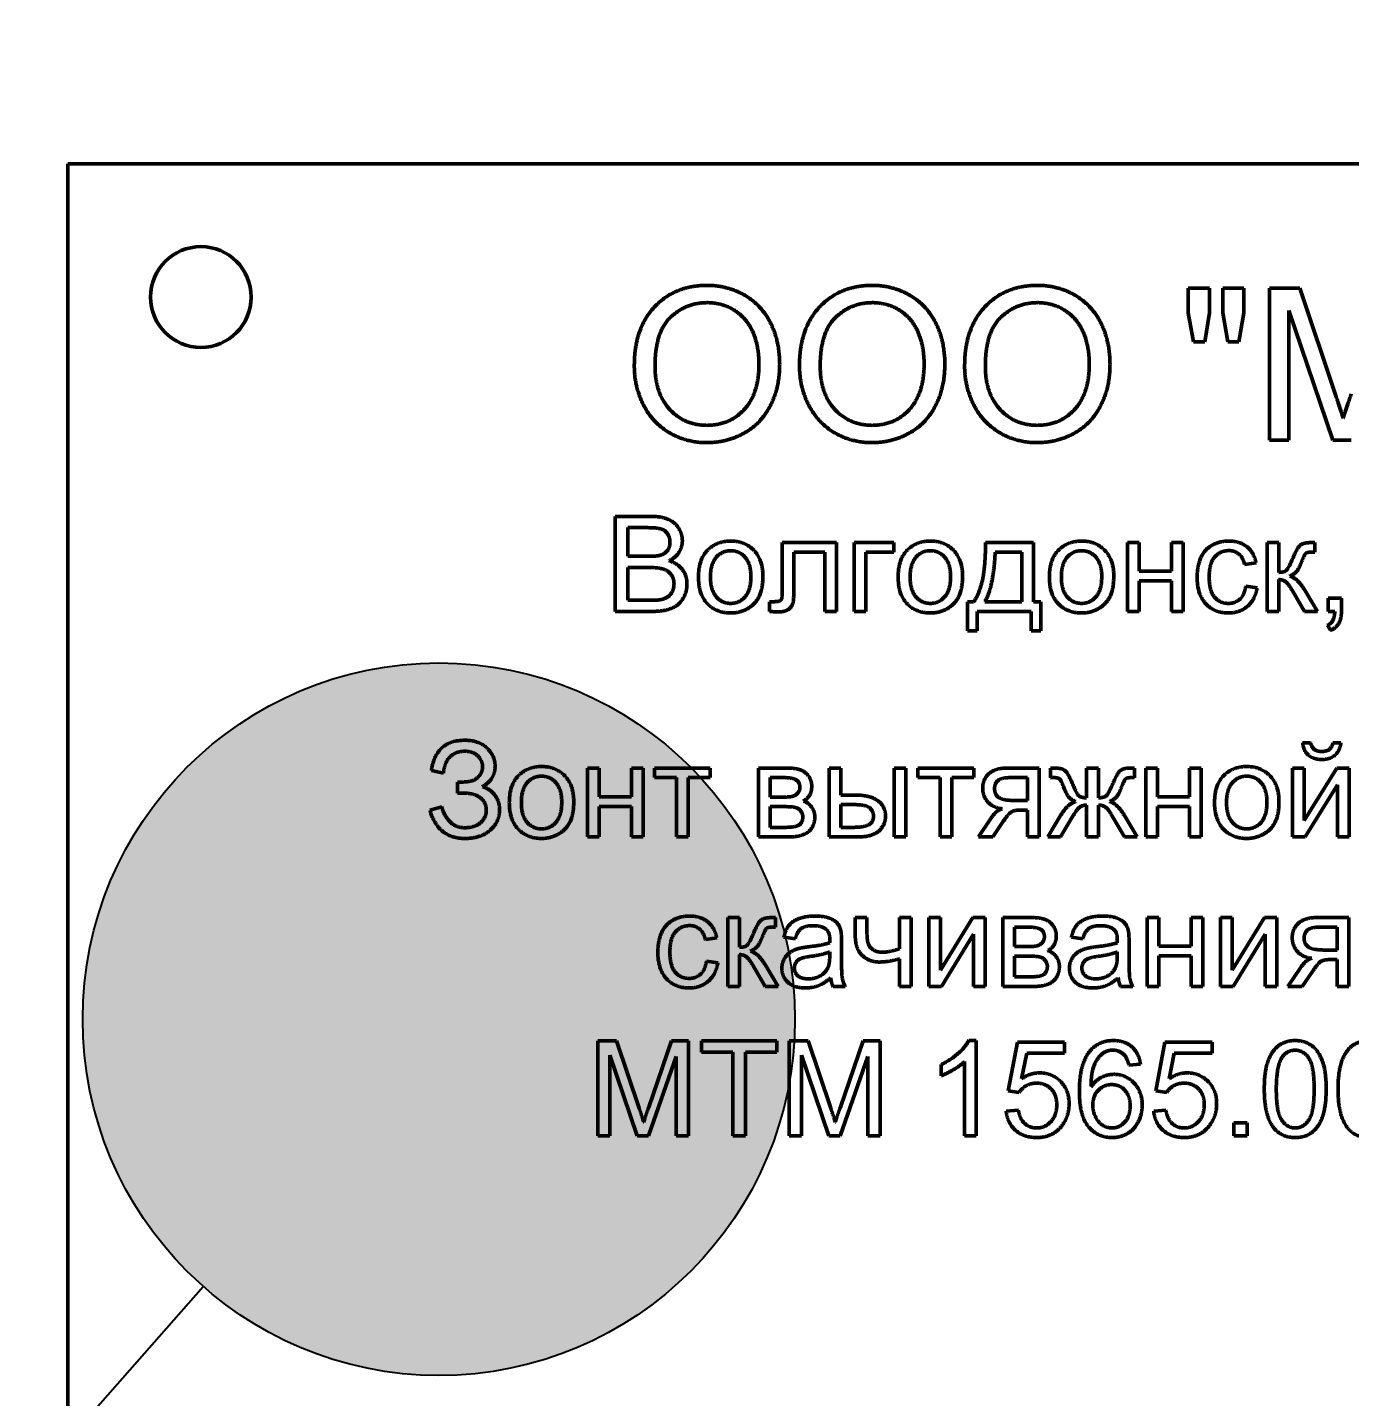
# Model space of a CAD drawing. Header units: millimetres. Extents: x 0 to 25230, y 0 to 17820.
# Drawn here: x 6641.9 to 6711.5, y 12887.6 to 12959.6 of the extents above; entities that cross this region are included whole.
import ezdxf

# ---------------------------------------------------------------- set-up
doc = ezdxf.new("R2010")
doc.units = ezdxf.units.MM
doc.header["$LTSCALE"] = 30
for name, color, linetype, lineweight in [('Видимый контур (ГОСТ)', 7, 'Continuous', 50), ('Граница выносного элемента (ГОСТ)', 7, 'Continuous', 25), ('Обозначение (ГОСТ)', 7, 'Continuous', 25), ('Размер (ГОСТ)', 7, 'Continuous', 25)]:
    doc.layers.add(name, color=color, linetype=linetype, lineweight=lineweight)
doc.styles.add('Обычный текст (ГОСТ)', font='GOST Common Italic.ttf')
doc.dimstyles.new('Обычный (ГОСТ)', dxfattribs={"dimscale": 30, "dimtxt": 3.5, "dimasz": 3.5, "dimexe": 1, "dimexo": 0, "dimgap": 0.5, "dimtad": 1, "dimrnd": 1e-08, "dimtxsty": 'Обычный текст (ГОСТ)', "dimblk": 'Filled-1', "dimcen": 0.09, "dimdle": 15, "dimclrd": 256, "dimclre": 256, "dimclrt": 256, "dimazin": 2, "dimtfac": 0.714286, "dimtdec": 3, "dimtmove": 0, "dimatfit": 3, "dimfxl": 1, "dimtolj": 1, "dimlwd": 25, "dimlwe": 25, "dimarcsym": 0})

# ---------------------------------------------------------------- blocks, each defined once
blk = doc.blocks.new('Номера позиций12')
at = {"layer": 'Обозначение (ГОСТ)'}
h = blk.add_hatch(color=256, dxfattribs=at)
edge = h.paths.add_edge_path(flags=0)
edge.add_arc((222.1182, 430.2476), 0.625, 0, 360)
blk.add_line((220.4644, 428.3728), (221.7047, 429.7789), dxfattribs=at)
blk.add_circle((222.1182, 430.2476), 0.625, dxfattribs=at)
blk = doc.blocks.new('2dDetail0')
at = {"layer": 'Граница выносного элемента (ГОСТ)'}
blk.add_circle((223.5624, 430.3054), 4.7651, dxfattribs=at)
blk = doc.blocks.new('Filled-1')
at = {"color": 0}
for p, q in [((0, 0), (-1, 0.14286)), ((-1, 0.14286), (-1, -0.14286)), ((-1, 0), (0, 0)), ((-1, -0.14286), (0, 0))]:
    blk.add_line(p, q, dxfattribs=at)
at = {"color": 0, "flags": 128}
blk.add_lwpolyline([(-1, -0.14286), (0, 0), (-1, 0.14286), (-1, -0.14286)], dxfattribs=at)
at = {"color": 0}
blk.add_solid([(-1, -0.14286), (0, 0), (-1, 0.14286), (-1, -0.14286)], dxfattribs=at)
blk = doc.blocks.new('*D166')
at = {"layer": 'Defpoints', "color": 0, "linetype": 'Continuous', "transparency": 16777216}
for p in [(1147.627, 15507.436), (1899.018, 15507.436), (12349.018, 11252.436)]:
    blk.add_point(p, dxfattribs=at)
at = {"layer": 'Размер (ГОСТ)', "linetype": 'Continuous', "lineweight": 25, "transparency": 16777216}
for p, q in [((1899.018, 15507.436), (1117.627, 15507.436)), ((1147.627, 11357.436), (1147.627, 15402.436)), ((12349.018, 11252.436), (1117.627, 11252.436))]:
    blk.add_line(p, q, dxfattribs=at)
at = {"layer": 'Размер (ГОСТ)', "linetype": 'Continuous', "lineweight": 25, "transparency": 16777216, "xscale": 105, "yscale": 105, "zscale": 105}
for p, rotation in [((1147.627, 15507.436), 90), ((1147.627, 11252.436), 270)]:
    blk.add_blockref('Filled-1', p, dxfattribs=dict(at, rotation=rotation))
at = {"layer": 'Размер (ГОСТ)', "linetype": 'Continuous', "lineweight": 25, "transparency": 16777216, "insert": (1027.627, 13149.771), "char_height": 105, "attachment_point": 1, "rotation": 90, "style": 'Обычный текст (ГОСТ)'}
blk.add_mtext('\\A1;\\fGOST Common|b0|i1;4255±2', dxfattribs=at)

msp = doc.modelspace()

# ---------------------------------------------------------------- linework, layer by layer
at = {"layer": 'Видимый контур (ГОСТ)'}
for p, q in [((6769.018, 12952.436), (6644.018, 12952.436)), ((6644.018, 12952.436), (6644.018, 12852.436)), ((6702.996, 12944.596), (6702.996, 12945.907)), ((6702.996, 12945.907), (6704.111, 12945.907)), ((6704.111, 12945.907), (6704.111, 12944.596)), ((6704.813, 12944.596), (6704.813, 12945.907)), ((6704.813, 12945.907), (6705.929, 12945.907)), ((6705.929, 12945.907), (6705.929, 12944.596)), ((6707.282, 12937.907), (6707.282, 12945.907)), ((6707.282, 12945.907), (6708.874, 12945.907)), ((6708.874, 12945.907), (6710.77, 12940.243)), ((6703.27, 12943.072), (6702.996, 12944.596)), ((6704.111, 12944.596), (6703.868, 12943.072)), ((6705.081, 12943.072), (6704.813, 12944.596)), ((6705.929, 12944.596), (6705.666, 12943.072)), ((6710.618, 12937.907), (6708.3, 12944.718)), ((6708.3, 12944.718), (6708.3, 12937.907)), ((6703.868, 12943.072), (6703.27, 12943.072)), ((6705.666, 12943.072), (6705.081, 12943.072)), ((6708.3, 12937.907), (6707.282, 12937.907)), ((6711.569, 12937.907), (6710.618, 12937.907)), ((6672.833, 12928.889), (6672.833, 12933.889)), ((6672.833, 12933.889), (6674.708, 12933.889)), ((6674.494, 12933.298), (6673.496, 12933.298)), ((6673.496, 12933.298), (6673.496, 12931.789)), ((6681.625, 12930.123), (6681.625, 12932.513)), ((6681.625, 12932.513), (6684.479, 12932.513)), ((6684.479, 12932.513), (6684.479, 12928.889)), ((6685.409, 12928.889), (6685.409, 12932.513)), ((6685.409, 12932.513), (6687.494, 12932.513)), ((6687.494, 12932.513), (6687.494, 12932.01)), ((6692.322, 12932.513), (6694.849, 12932.513)), ((6694.849, 12932.513), (6694.849, 12929.392)), ((6699.803, 12928.889), (6699.803, 12932.513)), ((6699.803, 12932.513), (6700.417, 12932.513)), ((6700.417, 12932.513), (6700.417, 12931)), ((6702.116, 12931), (6702.116, 12932.513)), ((6702.116, 12932.513), (6702.73, 12932.513)), ((6702.73, 12932.513), (6702.73, 12928.889)), ((6707.147, 12928.889), (6707.147, 12932.513)), ((6707.147, 12932.513), (6707.76, 12932.513)), ((6707.76, 12932.513), (6707.76, 12930.946)), ((6709.54, 12932.513), (6709.662, 12932.513)), ((6709.662, 12932.513), (6709.662, 12932.006)), ((6673.496, 12931.789), (6674.574, 12931.789)), ((6683.866, 12932.01), (6682.238, 12932.01)), ((6682.238, 12932.01), (6682.238, 12930.203)), ((6683.866, 12928.889), (6683.866, 12932.01)), ((6687.494, 12932.01), (6686.023, 12932.01)), ((6686.023, 12932.01), (6686.023, 12928.889)), ((6694.235, 12932.01), (6692.833, 12932.01)), ((6694.235, 12929.392), (6694.235, 12932.01)), ((6709.662, 12932.006), (6709.491, 12932.01)), ((6674.651, 12931.198), (6673.496, 12931.198)), ((6673.496, 12931.198), (6673.496, 12929.479)), ((6700.417, 12931), (6702.116, 12931)), ((6706.568, 12931.446), (6705.969, 12931.354)), ((6702.116, 12930.497), (6700.417, 12930.497)), ((6700.417, 12930.497), (6700.417, 12928.889)), ((6702.116, 12928.889), (6702.116, 12930.497)), ((6706.023, 12930.215), (6706.625, 12930.135)), ((6707.76, 12930.565), (6707.76, 12928.889)), ((6709.125, 12928.889), (6708.465, 12930.009)), ((6709.129, 12930.013), (6709.799, 12928.889)), ((6673.496, 12929.479), (6674.742, 12929.479)), ((6680.946, 12928.892), (6680.946, 12929.403)), ((6680.946, 12929.403), (6681.217, 12929.403)), ((6691.377, 12927.863), (6691.377, 12929.392)), ((6691.377, 12929.392), (6691.701, 12929.392)), ((6692.288, 12929.392), (6694.235, 12929.392)), ((6694.849, 12929.392), (6695.241, 12929.392)), ((6695.241, 12929.392), (6695.241, 12927.863)), ((6710.367, 12928.889), (6710.367, 12929.586)), ((6710.367, 12929.586), (6711.065, 12929.586)), ((6711.065, 12929.586), (6711.065, 12928.889)), ((6674.738, 12928.889), (6672.833, 12928.889)), ((6684.479, 12928.889), (6683.866, 12928.889)), ((6686.023, 12928.889), (6685.409, 12928.889)), ((6694.738, 12928.889), (6691.88, 12928.889)), ((6691.88, 12928.889), (6691.88, 12927.863)), ((6694.738, 12927.863), (6694.738, 12928.889)), ((6700.417, 12928.889), (6699.803, 12928.889)), ((6702.73, 12928.889), (6702.116, 12928.889)), ((6707.76, 12928.889), (6707.147, 12928.889)), ((6709.799, 12928.889), (6709.125, 12928.889)), ((6710.714, 12928.889), (6710.367, 12928.889)), ((6691.88, 12927.863), (6691.377, 12927.863)), ((6695.241, 12927.863), (6694.738, 12927.863)), ((6710.497, 12927.898), (6710.325, 12928.161)), ((6709.022, 12921.977), (6709.441, 12921.977)), ((6710.619, 12921.977), (6711.038, 12921.977)), ((6671.373, 12917.023), (6671.373, 12920.647)), ((6671.373, 12920.647), (6671.987, 12920.647)), ((6671.987, 12920.647), (6671.987, 12919.134)), ((6673.687, 12919.134), (6673.687, 12920.647)), ((6673.687, 12920.647), (6674.3, 12920.647)), ((6674.3, 12920.647), (6674.3, 12917.023)), ((6674.898, 12920.144), (6674.898, 12920.647)), ((6674.898, 12920.647), (6677.837, 12920.647)), ((6677.837, 12920.647), (6677.837, 12920.144)), ((6680.371, 12917.023), (6680.371, 12920.647)), ((6680.371, 12920.647), (6681.785, 12920.647)), ((6684.09, 12917.023), (6684.09, 12920.647)), ((6684.09, 12920.647), (6684.704, 12920.647)), ((6684.704, 12920.647), (6684.704, 12919.226)), ((6687.524, 12917.023), (6687.524, 12920.647)), ((6687.524, 12920.647), (6688.138, 12920.647)), ((6688.138, 12920.647), (6688.138, 12917.023)), ((6688.77, 12920.144), (6688.77, 12920.647)), ((6688.77, 12920.647), (6691.709, 12920.647)), ((6691.709, 12920.647), (6691.709, 12920.144)), ((6693.473, 12920.647), (6695.15, 12920.647)), ((6695.15, 12920.647), (6695.15, 12917.023)), ((6695.748, 12920.14), (6695.748, 12920.647)), ((6695.748, 12920.647), (6695.832, 12920.647)), ((6697.646, 12920.647), (6698.275, 12920.647)), ((6697.646, 12919.081), (6697.646, 12920.647)), ((6698.275, 12920.647), (6698.275, 12919.081)), ((6699.952, 12920.647), (6700.177, 12920.647)), ((6700.177, 12920.647), (6700.177, 12920.14)), ((6700.76, 12917.023), (6700.76, 12920.647)), ((6700.76, 12920.647), (6701.373, 12920.647)), ((6701.373, 12920.647), (6701.373, 12919.134)), ((6703.073, 12919.134), (6703.073, 12920.647)), ((6703.073, 12920.647), (6703.687, 12920.647)), ((6703.687, 12920.647), (6703.687, 12917.023)), ((6708.496, 12917.023), (6708.496, 12920.647)), ((6708.496, 12920.647), (6709.11, 12920.647)), ((6709.11, 12920.647), (6709.11, 12917.884)), ((6709.11, 12917.884), (6710.813, 12920.647)), ((6710.813, 12920.647), (6711.472, 12920.647)), ((6711.472, 12920.647), (6711.472, 12917.023)), ((6663.786, 12920.373), (6663.153, 12920.517)), ((6676.061, 12920.144), (6674.898, 12920.144)), ((6676.061, 12917.023), (6676.061, 12920.144)), ((6677.837, 12920.144), (6676.674, 12920.144)), ((6676.674, 12920.144), (6676.674, 12917.023)), ((6681.659, 12920.144), (6680.985, 12920.144)), ((6680.985, 12920.144), (6680.985, 12919.119)), ((6689.933, 12920.144), (6688.77, 12920.144)), ((6689.933, 12917.023), (6689.933, 12920.144)), ((6691.709, 12920.144), (6690.546, 12920.144)), ((6690.546, 12920.144), (6690.546, 12917.023)), ((6694.536, 12920.144), (6693.667, 12920.144)), ((6694.536, 12918.94), (6694.536, 12920.144)), ((6700.177, 12920.14), (6700.009, 12920.144)), ((6664.533, 12919.328), (6664.533, 12919.904)), ((6664.849, 12919.328), (6664.533, 12919.328)), ((6684.704, 12919.226), (6685.482, 12919.226)), ((6710.859, 12919.771), (6709.159, 12917.023)), ((6710.859, 12917.023), (6710.859, 12919.771)), ((6663.073, 12918.437), (6663.706, 12918.601)), ((6671.987, 12919.134), (6673.687, 12919.134)), ((6673.687, 12918.631), (6671.987, 12918.631)), ((6671.987, 12918.631), (6671.987, 12917.023)), ((6673.687, 12917.023), (6673.687, 12918.631)), ((6680.985, 12919.119), (6681.64, 12919.119)), ((6681.728, 12918.616), (6680.985, 12918.616)), ((6680.985, 12918.616), (6680.985, 12917.526)), ((6685.432, 12918.722), (6684.704, 12918.722)), ((6684.704, 12918.722), (6684.704, 12917.526)), ((6693.858, 12918.94), (6694.536, 12918.94)), ((6697.646, 12917.023), (6697.646, 12918.7)), ((6698.275, 12918.7), (6698.275, 12917.023)), ((6701.373, 12919.134), (6703.073, 12919.134)), ((6703.073, 12918.631), (6701.373, 12918.631)), ((6701.373, 12918.631), (6701.373, 12917.023)), ((6703.073, 12917.023), (6703.073, 12918.631)), ((6691.949, 12917.023), (6692.608, 12917.998)), ((6693.244, 12917.812), (6692.707, 12917.023)), ((6694.536, 12918.437), (6694.186, 12918.437)), ((6694.536, 12917.023), (6694.536, 12918.437)), ((6695.607, 12917.023), (6696.278, 12918.147)), ((6696.945, 12918.143), (6696.282, 12917.023)), ((6699.643, 12917.023), (6698.984, 12918.147)), ((6699.643, 12918.147), (6700.318, 12917.023)), ((6680.985, 12917.526), (6681.792, 12917.526)), ((6684.704, 12917.526), (6685.348, 12917.526)), ((6671.987, 12917.023), (6671.373, 12917.023)), ((6674.3, 12917.023), (6673.687, 12917.023)), ((6676.674, 12917.023), (6676.061, 12917.023)), ((6682.002, 12917.023), (6680.371, 12917.023)), ((6685.626, 12917.023), (6684.09, 12917.023)), ((6688.138, 12917.023), (6687.524, 12917.023)), ((6690.546, 12917.023), (6689.933, 12917.023)), ((6692.707, 12917.023), (6691.949, 12917.023)), ((6695.15, 12917.023), (6694.536, 12917.023)), ((6696.282, 12917.023), (6695.607, 12917.023)), ((6698.275, 12917.023), (6697.646, 12917.023)), ((6700.318, 12917.023), (6699.643, 12917.023)), ((6701.373, 12917.023), (6700.76, 12917.023)), ((6703.687, 12917.023), (6703.073, 12917.023)), ((6709.159, 12917.023), (6708.496, 12917.023)), ((6711.472, 12917.023), (6710.859, 12917.023)), ((6678.755, 12909.154), (6678.755, 12912.779)), ((6678.755, 12912.779), (6679.369, 12912.779)), ((6679.369, 12912.779), (6679.369, 12911.212)), ((6681.148, 12912.779), (6681.27, 12912.779)), ((6681.27, 12912.779), (6681.27, 12912.272)), ((6685.47, 12911.83), (6685.47, 12912.779)), ((6685.47, 12912.779), (6686.084, 12912.779)), ((6686.084, 12912.779), (6686.084, 12912.093)), ((6687.799, 12911.136), (6687.799, 12912.779)), ((6687.799, 12912.779), (6688.412, 12912.779)), ((6688.412, 12912.779), (6688.412, 12909.154)), ((6689.338, 12909.154), (6689.338, 12912.779)), ((6689.338, 12912.779), (6689.952, 12912.779)), ((6689.952, 12912.779), (6689.952, 12910.016)), ((6689.952, 12910.016), (6691.655, 12912.779)), ((6691.655, 12912.779), (6692.315, 12912.779)), ((6692.315, 12912.779), (6692.315, 12909.154)), ((6693.244, 12909.154), (6693.244, 12912.779)), ((6693.244, 12912.779), (6694.658, 12912.779)), ((6700.84, 12909.154), (6700.84, 12912.779)), ((6700.84, 12912.779), (6701.453, 12912.779)), ((6701.453, 12912.779), (6701.453, 12911.266)), ((6703.153, 12911.266), (6703.153, 12912.779)), ((6703.153, 12912.779), (6703.767, 12912.779)), ((6703.767, 12912.779), (6703.767, 12909.154)), ((6704.693, 12909.154), (6704.693, 12912.779)), ((6704.693, 12912.779), (6705.306, 12912.779)), ((6705.306, 12912.779), (6705.306, 12910.016)), ((6705.306, 12910.016), (6707.01, 12912.779)), ((6707.01, 12912.779), (6707.669, 12912.779)), ((6707.669, 12912.779), (6707.669, 12909.154)), ((6709.769, 12912.779), (6711.446, 12912.779)), ((6711.446, 12912.779), (6711.446, 12909.154)), ((6681.27, 12912.272), (6681.099, 12912.275)), ((6694.533, 12912.275), (6693.858, 12912.275)), ((6693.858, 12912.275), (6693.858, 12911.25)), ((6710.832, 12912.275), (6709.963, 12912.275)), ((6710.832, 12911.071), (6710.832, 12912.275)), ((6678.176, 12911.711), (6677.578, 12911.62)), ((6682.315, 12911.662), (6681.712, 12911.742)), ((6684.746, 12911.49), (6684.746, 12910.671)), ((6691.701, 12911.902), (6690.001, 12909.154)), ((6691.701, 12909.154), (6691.701, 12911.902)), ((6697.452, 12911.662), (6696.85, 12911.742)), ((6699.883, 12911.49), (6699.883, 12910.671)), ((6707.055, 12911.902), (6705.356, 12909.154)), ((6707.055, 12909.154), (6707.055, 12911.902)), ((6679.369, 12910.831), (6679.369, 12909.154)), ((6684.125, 12910.747), (6684.129, 12910.972)), ((6687.799, 12909.154), (6687.799, 12910.614)), ((6693.858, 12911.25), (6694.514, 12911.25)), ((6694.601, 12910.747), (6693.858, 12910.747)), ((6693.858, 12910.747), (6693.858, 12909.657)), ((6699.262, 12910.747), (6699.266, 12910.972)), ((6701.453, 12911.266), (6703.153, 12911.266)), ((6703.153, 12910.763), (6701.453, 12910.763)), ((6701.453, 12910.763), (6701.453, 12909.154)), ((6703.153, 12909.154), (6703.153, 12910.763)), ((6710.154, 12911.071), (6710.832, 12911.071)), ((6710.832, 12910.568), (6710.482, 12910.568)), ((6710.832, 12909.154), (6710.832, 12910.568)), ((6677.631, 12910.481), (6678.233, 12910.4)), ((6680.733, 12909.154), (6680.074, 12910.275)), ((6680.737, 12910.279), (6681.408, 12909.154)), ((6708.244, 12909.154), (6708.904, 12910.13)), ((6709.54, 12909.943), (6709.003, 12909.154)), ((6679.369, 12909.154), (6678.755, 12909.154)), ((6681.408, 12909.154), (6680.733, 12909.154)), ((6684.94, 12909.154), (6684.3, 12909.154)), ((6688.412, 12909.154), (6687.799, 12909.154)), ((6690.001, 12909.154), (6689.338, 12909.154)), ((6692.315, 12909.154), (6691.701, 12909.154)), ((6694.876, 12909.154), (6693.244, 12909.154)), ((6693.858, 12909.657), (6694.666, 12909.657)), ((6700.078, 12909.154), (6699.437, 12909.154)), ((6701.453, 12909.154), (6700.84, 12909.154)), ((6703.767, 12909.154), (6703.153, 12909.154)), ((6705.356, 12909.154), (6704.693, 12909.154)), ((6707.669, 12909.154), (6707.055, 12909.154)), ((6709.003, 12909.154), (6708.244, 12909.154)), ((6711.446, 12909.154), (6710.832, 12909.154)), ((6671.911, 12901.286), (6671.911, 12906.286)), ((6671.911, 12906.286), (6672.905, 12906.286)), ((6672.905, 12906.286), (6674.09, 12902.745)), ((6674.597, 12902.806), (6675.798, 12906.286)), ((6675.798, 12906.286), (6676.686, 12906.286)), ((6676.686, 12906.286), (6676.686, 12901.286)), ((6677.376, 12905.695), (6677.376, 12906.286)), ((6677.376, 12906.286), (6681.339, 12906.286)), ((6681.339, 12906.286), (6681.339, 12905.695)), ((6681.998, 12901.286), (6681.998, 12906.286)), ((6681.998, 12906.286), (6682.993, 12906.286)), ((6682.993, 12906.286), (6684.178, 12902.745)), ((6684.685, 12902.806), (6685.885, 12906.286)), ((6685.885, 12906.286), (6686.773, 12906.286)), ((6686.773, 12906.286), (6686.773, 12901.286)), ((6691.442, 12906.305), (6691.838, 12906.305)), ((6691.838, 12906.305), (6691.838, 12901.286)), ((6673.995, 12901.286), (6672.547, 12905.543)), ((6672.547, 12905.543), (6672.547, 12901.286)), ((6679.022, 12905.695), (6677.376, 12905.695)), ((6679.022, 12901.286), (6679.022, 12905.695)), ((6681.339, 12905.695), (6679.685, 12905.695)), ((6679.685, 12905.695), (6679.685, 12901.286)), ((6684.083, 12901.286), (6682.635, 12905.543)), ((6682.635, 12905.543), (6682.635, 12901.286)), ((6693.523, 12903.652), (6694.007, 12906.221)), ((6694.007, 12906.221), (6696.491, 12906.221)), ((6694.498, 12905.634), (6694.228, 12904.293)), ((6696.491, 12905.634), (6694.498, 12905.634)), ((6696.491, 12906.221), (6696.491, 12905.634)), ((6701.289, 12903.652), (6701.773, 12906.221)), ((6701.773, 12906.221), (6704.258, 12906.221)), ((6702.265, 12905.634), (6701.994, 12904.293)), ((6704.258, 12905.634), (6702.265, 12905.634)), ((6704.258, 12906.221), (6704.258, 12905.634)), ((6676.049, 12905.47), (6674.59, 12901.286)), ((6676.049, 12901.286), (6676.049, 12905.47)), ((6686.137, 12905.47), (6684.677, 12901.286)), ((6686.137, 12901.286), (6686.137, 12905.47)), ((6689.998, 12904.457), (6689.998, 12905.051)), ((6691.225, 12901.286), (6691.225, 12905.196)), ((6700.485, 12905.059), (6699.876, 12905.009)), ((6694.098, 12903.576), (6693.523, 12903.652)), ((6701.865, 12903.576), (6701.289, 12903.652)), ((6693.412, 12902.597), (6694.056, 12902.65)), ((6701.179, 12902.597), (6701.823, 12902.65)), ((6705.405, 12901.286), (6705.405, 12901.983)), ((6705.405, 12901.983), (6706.103, 12901.983)), ((6706.103, 12901.983), (6706.103, 12901.286)), ((6672.547, 12901.286), (6671.911, 12901.286)), ((6674.59, 12901.286), (6673.995, 12901.286)), ((6676.686, 12901.286), (6676.049, 12901.286)), ((6679.685, 12901.286), (6679.022, 12901.286)), ((6682.635, 12901.286), (6681.998, 12901.286)), ((6684.677, 12901.286), (6684.083, 12901.286)), ((6686.773, 12901.286), (6686.137, 12901.286)), ((6691.838, 12901.286), (6691.225, 12901.286)), ((6706.103, 12901.286), (6705.405, 12901.286))]:
    msp.add_line(p, q, dxfattribs=at)
msp.add_circle((6651.018, 12945.436), 2.65, dxfattribs=at)
for points in [[(6673.837, 12941.804), (6673.837, 12943.797), (6675.977, 12946.047), (6677.666, 12946.047)], [(6677.666, 12946.047), (6678.776, 12946.047), (6680.557, 12944.986), (6681.49, 12943.096), (6681.49, 12941.895)], [(6682.532, 12941.804), (6682.532, 12943.797), (6684.672, 12946.047), (6686.361, 12946.047)], [(6686.361, 12946.047), (6687.471, 12946.047), (6689.252, 12944.986), (6690.185, 12943.096), (6690.185, 12941.895)], [(6691.227, 12941.804), (6691.227, 12943.797), (6693.368, 12946.047), (6695.057, 12946.047)], [(6695.057, 12946.047), (6696.166, 12946.047), (6697.947, 12944.986), (6698.88, 12943.096), (6698.88, 12941.895)], [(6677.672, 12945.139), (6676.55, 12945.139), (6674.929, 12943.596), (6674.929, 12941.791)], [(6680.398, 12941.907), (6680.398, 12942.883), (6679.74, 12944.34), (6678.465, 12945.139), (6677.672, 12945.139)], [(6686.368, 12945.139), (6685.246, 12945.139), (6683.624, 12943.596), (6683.624, 12941.791)], [(6689.093, 12941.907), (6689.093, 12942.883), (6688.435, 12944.34), (6687.16, 12945.139), (6686.368, 12945.139)], [(6695.063, 12945.139), (6693.941, 12945.139), (6692.319, 12943.596), (6692.319, 12941.791)], [(6697.788, 12941.907), (6697.788, 12942.883), (6697.13, 12944.34), (6695.855, 12945.139), (6695.063, 12945.139)], [(6677.666, 12937.773), (6676.532, 12937.773), (6674.752, 12938.865), (6673.837, 12940.749), (6673.837, 12941.804)], [(6674.929, 12941.791), (6674.929, 12940.346), (6676.483, 12938.682), (6677.66, 12938.682)], [(6677.66, 12938.682), (6678.855, 12938.682), (6680.398, 12940.358), (6680.398, 12941.907)], [(6681.49, 12941.895), (6681.49, 12940.682), (6680.508, 12938.761), (6678.703, 12937.773), (6677.666, 12937.773)], [(6686.361, 12937.773), (6685.227, 12937.773), (6683.447, 12938.865), (6682.532, 12940.749), (6682.532, 12941.804)], [(6683.624, 12941.791), (6683.624, 12940.346), (6685.179, 12938.682), (6686.355, 12938.682)], [(6686.355, 12938.682), (6687.55, 12938.682), (6689.093, 12940.358), (6689.093, 12941.907)], [(6690.185, 12941.895), (6690.185, 12940.682), (6689.203, 12938.761), (6687.398, 12937.773), (6686.361, 12937.773)], [(6695.057, 12937.773), (6693.922, 12937.773), (6692.142, 12938.865), (6691.227, 12940.749), (6691.227, 12941.804)], [(6692.319, 12941.791), (6692.319, 12940.346), (6693.874, 12938.682), (6695.05, 12938.682)], [(6695.05, 12938.682), (6696.246, 12938.682), (6697.788, 12940.358), (6697.788, 12941.907)], [(6698.88, 12941.895), (6698.88, 12940.682), (6697.898, 12938.761), (6696.093, 12937.773), (6695.057, 12937.773)], [(6710.77, 12940.243), (6711.032, 12939.45), (6711.154, 12939.06)], [(6711.154, 12939.06), (6711.288, 12939.493), (6711.581, 12940.34)], [(6674.708, 12933.889), (6675.28, 12933.889), (6675.973, 12933.584), (6676.366, 12932.955), (6676.366, 12932.608)], [(6675.714, 12932.532), (6675.714, 12932.78), (6675.474, 12933.157), (6675.032, 12933.298), (6674.494, 12933.298)], [(6675.207, 12931.846), (6675.459, 12931.922), (6675.714, 12932.269), (6675.714, 12932.532)], [(6676.366, 12932.608), (6676.366, 12932.288), (6676.019, 12931.724), (6675.664, 12931.549)], [(6677.215, 12930.703), (6677.215, 12931.705), (6677.776, 12932.189)], [(6677.776, 12932.189), (6678.241, 12932.593), (6678.911, 12932.593)], [(6678.911, 12932.593), (6679.658, 12932.593), (6680.607, 12931.613), (6680.607, 12930.752)], [(6687.726, 12930.703), (6687.726, 12931.705), (6688.286, 12932.189)], [(6688.286, 12932.189), (6688.751, 12932.593), (6689.422, 12932.593)], [(6689.422, 12932.593), (6690.169, 12932.593), (6691.118, 12931.613), (6691.118, 12930.752)], [(6691.701, 12929.392), (6692.349, 12930.272), (6692.322, 12932.513)], [(6695.687, 12930.703), (6695.687, 12931.705), (6696.248, 12932.189)], [(6696.248, 12932.189), (6696.712, 12932.593), (6697.383, 12932.593)], [(6697.383, 12932.593), (6698.13, 12932.593), (6699.079, 12931.613), (6699.079, 12930.752)], [(6703.469, 12930.687), (6703.469, 12931.274), (6703.858, 12932.155), (6704.655, 12932.593), (6705.119, 12932.593)], [(6705.119, 12932.593), (6705.71, 12932.593), (6706.461, 12931.994), (6706.568, 12931.446)], [(6708.515, 12931.712), (6708.698, 12932.143), (6708.923, 12932.417), (6709.216, 12932.513), (6709.54, 12932.513)], [(6674.574, 12931.789), (6675.017, 12931.789), (6675.207, 12931.846)], [(6675.664, 12931.549), (6676.122, 12931.415), (6676.61, 12930.775), (6676.61, 12930.337)], [(6678.911, 12932.086), (6678.454, 12932.086), (6677.848, 12931.396), (6677.848, 12930.699)], [(6679.975, 12930.722), (6679.975, 12931.392), (6679.365, 12932.086), (6678.911, 12932.086)], [(6689.422, 12932.086), (6688.965, 12932.086), (6688.359, 12931.396), (6688.359, 12930.699)], [(6690.485, 12930.722), (6690.485, 12931.392), (6689.876, 12932.086), (6689.422, 12932.086)], [(6692.833, 12932.01), (6692.764, 12930.241), (6692.288, 12929.392)], [(6697.383, 12932.086), (6696.926, 12932.086), (6696.32, 12931.396), (6696.32, 12930.699)], [(6698.446, 12930.722), (6698.446, 12931.392), (6697.837, 12932.086), (6697.383, 12932.086)], [(6705.146, 12932.09), (6704.681, 12932.09), (6704.102, 12931.423), (6704.102, 12930.703)], [(6705.969, 12931.354), (6705.885, 12931.72), (6705.451, 12932.09), (6705.146, 12932.09)], [(6707.76, 12930.946), (6708.054, 12930.946), (6708.286, 12931.171), (6708.515, 12931.712)], [(6708.965, 12931.491), (6708.824, 12931.137), (6708.591, 12930.863), (6708.351, 12930.748)], [(6709.182, 12931.937), (6709.11, 12931.861), (6708.965, 12931.491)], [(6709.491, 12932.01), (6709.251, 12932.01), (6709.182, 12931.937)], [(6675.927, 12930.34), (6675.927, 12930.619), (6675.634, 12931.03), (6675.127, 12931.198), (6674.651, 12931.198)], [(6680.607, 12930.752), (6680.607, 12930.055), (6680.188, 12929.251), (6679.388, 12928.808), (6678.911, 12928.808)], [(6691.118, 12930.752), (6691.118, 12930.055), (6690.699, 12929.251), (6689.898, 12928.808), (6689.422, 12928.808)], [(6699.079, 12930.752), (6699.079, 12930.055), (6698.66, 12929.251), (6697.86, 12928.808), (6697.383, 12928.808)], [(6708.351, 12930.748), (6708.748, 12930.642), (6709.129, 12930.013)], [(6676.61, 12930.337), (6676.61, 12929.986), (6676.312, 12929.384), (6675.878, 12929.056), (6675.219, 12928.889), (6674.738, 12928.889)], [(6675.192, 12929.502), (6675.421, 12929.544), (6675.729, 12929.735), (6675.927, 12930.1), (6675.927, 12930.34)], [(6678.911, 12928.808), (6678.153, 12928.808), (6677.215, 12929.784), (6677.215, 12930.703)], [(6677.848, 12930.699), (6677.848, 12930.005), (6678.454, 12929.312), (6678.911, 12929.312)], [(6678.911, 12929.312), (6679.369, 12929.312), (6679.975, 12930.009), (6679.975, 12930.722)], [(6681.217, 12929.403), (6681.408, 12929.403), (6681.571, 12929.483), (6681.625, 12929.651), (6681.625, 12930.123)], [(6682.238, 12930.203), (6682.238, 12929.571), (6682.158, 12929.167), (6681.789, 12928.866), (6681.442, 12928.866)], [(6689.422, 12928.808), (6688.664, 12928.808), (6687.726, 12929.784), (6687.726, 12930.703)], [(6688.359, 12930.699), (6688.359, 12930.005), (6688.965, 12929.312), (6689.422, 12929.312)], [(6689.422, 12929.312), (6689.879, 12929.312), (6690.485, 12930.009), (6690.485, 12930.722)], [(6697.383, 12928.808), (6696.625, 12928.808), (6695.687, 12929.784), (6695.687, 12930.703)], [(6696.32, 12930.699), (6696.32, 12930.005), (6696.926, 12929.312), (6697.383, 12929.312)], [(6697.383, 12929.312), (6697.84, 12929.312), (6698.446, 12930.009), (6698.446, 12930.722)], [(6705.116, 12928.808), (6704.373, 12928.808), (6703.469, 12929.78), (6703.469, 12930.687)], [(6704.102, 12930.703), (6704.102, 12929.975), (6704.662, 12929.312), (6705.112, 12929.312)], [(6705.112, 12929.312), (6705.474, 12929.312), (6705.958, 12929.754), (6706.023, 12930.215)], [(6706.625, 12930.135), (6706.526, 12929.514), (6705.71, 12928.808), (6705.116, 12928.808)], [(6708.465, 12930.009), (6708.267, 12930.348), (6707.966, 12930.565), (6707.76, 12930.565)], [(6674.742, 12929.479), (6675.062, 12929.479), (6675.192, 12929.502)], [(6681.442, 12928.866), (6681.225, 12928.866), (6680.946, 12928.892)], [(6710.325, 12928.161), (6710.52, 12928.244), (6710.703, 12928.576), (6710.714, 12928.889)], [(6711.065, 12928.889), (6711.065, 12928.504), (6710.794, 12928.027), (6710.497, 12927.898)], [(6663.153, 12920.517), (6663.389, 12922.11), (6664.914, 12922.11)], [(6664.914, 12922.11), (6665.645, 12922.11), (6666.507, 12921.295), (6666.507, 12920.75)], [(6664.906, 12921.531), (6664.525, 12921.531), (6663.991, 12921.15), (6663.786, 12920.525), (6663.786, 12920.373)], [(6665.847, 12920.719), (6665.847, 12921.047), (6665.34, 12921.531), (6664.906, 12921.531)], [(6710.032, 12921.097), (6709.594, 12921.097), (6709.071, 12921.55), (6709.022, 12921.977)], [(6709.441, 12921.977), (6709.491, 12921.748), (6709.773, 12921.52), (6710.013, 12921.52)], [(6710.013, 12921.52), (6710.287, 12921.52), (6710.569, 12921.741), (6710.619, 12921.977)], [(6711.038, 12921.977), (6710.988, 12921.554), (6710.462, 12921.097), (6710.032, 12921.097)], [(6664.533, 12919.904), (6664.99, 12919.904), (6665.474, 12920.011), (6665.847, 12920.441), (6665.847, 12920.719)], [(6666.507, 12920.75), (6666.507, 12920.049), (6665.844, 12919.664)], [(6667.818, 12920.323), (6668.283, 12920.727), (6668.953, 12920.727)], [(6668.953, 12920.727), (6669.7, 12920.727), (6670.649, 12919.748), (6670.649, 12918.886)], [(6681.785, 12920.647), (6682.307, 12920.647), (6682.814, 12920.472), (6683.18, 12920.007), (6683.18, 12919.683)], [(6692.177, 12919.588), (6692.177, 12920.06), (6692.84, 12920.647), (6693.473, 12920.647)], [(6695.832, 12920.647), (6696.187, 12920.647), (6696.48, 12920.563), (6696.705, 12920.285), (6696.892, 12919.851)], [(6699.418, 12920.506), (6699.586, 12920.647), (6699.952, 12920.647)], [(6704.944, 12920.323), (6705.409, 12920.727), (6706.08, 12920.727)], [(6706.08, 12920.727), (6706.827, 12920.727), (6707.776, 12919.748), (6707.776, 12918.886)], [(6667.257, 12918.837), (6667.257, 12919.839), (6667.818, 12920.323)], [(6668.953, 12920.22), (6668.496, 12920.22), (6667.89, 12919.53), (6667.89, 12918.833)], [(6670.017, 12918.856), (6670.017, 12919.527), (6669.407, 12920.22), (6668.953, 12920.22)], [(6682.555, 12919.63), (6682.555, 12919.915), (6682.151, 12920.144), (6681.659, 12920.144)], [(6693.667, 12920.144), (6693.119, 12920.144), (6692.802, 12919.801), (6692.802, 12919.572)], [(6695.927, 12920.144), (6695.885, 12920.144), (6695.748, 12920.14)], [(6696.19, 12920.098), (6696.103, 12920.144), (6695.927, 12920.144)], [(6696.35, 12919.866), (6696.278, 12920.056), (6696.19, 12920.098)], [(6699.037, 12919.847), (6699.247, 12920.365), (6699.418, 12920.506)], [(6699.696, 12920.072), (6699.624, 12919.995), (6699.479, 12919.626)], [(6700.009, 12920.144), (6699.765, 12920.144), (6699.696, 12920.072)], [(6704.384, 12918.837), (6704.384, 12919.839), (6704.944, 12920.323)], [(6706.08, 12920.22), (6705.623, 12920.22), (6705.017, 12919.53), (6705.017, 12918.833)], [(6707.143, 12918.856), (6707.143, 12919.527), (6706.533, 12920.22), (6706.08, 12920.22)], [(6666.046, 12918.429), (6666.046, 12918.841), (6665.405, 12919.328), (6664.849, 12919.328)], [(6665.844, 12919.664), (6666.228, 12919.557), (6666.743, 12918.905), (6666.743, 12918.452)], [(6681.64, 12919.119), (6682.029, 12919.119), (6682.322, 12919.203), (6682.555, 12919.454), (6682.555, 12919.63)], [(6683.18, 12919.683), (6683.18, 12919.424), (6682.962, 12919.039), (6682.749, 12918.909)], [(6685.482, 12919.226), (6686.24, 12919.226), (6687.063, 12918.635), (6687.063, 12918.12)], [(6693.21, 12918.505), (6692.684, 12918.574), (6692.177, 12919.191), (6692.177, 12919.588)], [(6692.802, 12919.572), (6692.802, 12919.245), (6693.267, 12918.94), (6693.858, 12918.94)], [(6697.059, 12918.883), (6696.789, 12919.008), (6696.568, 12919.306), (6696.35, 12919.866)], [(6696.892, 12919.851), (6697.116, 12919.313), (6697.349, 12919.081), (6697.646, 12919.081)], [(6698.275, 12919.081), (6698.568, 12919.081), (6698.808, 12919.306), (6699.037, 12919.847)], [(6699.479, 12919.626), (6699.342, 12919.271), (6699.11, 12918.997), (6698.866, 12918.883)], [(6663.706, 12918.601), (6663.778, 12918.235), (6664.399, 12917.507), (6664.914, 12917.507)], [(6668.953, 12916.943), (6668.195, 12916.943), (6667.257, 12917.918), (6667.257, 12918.837)], [(6667.89, 12918.833), (6667.89, 12918.139), (6668.496, 12917.446), (6668.953, 12917.446)], [(6670.649, 12918.886), (6670.649, 12918.189), (6670.23, 12917.385), (6669.43, 12916.943), (6668.953, 12916.943)], [(6668.953, 12917.446), (6669.411, 12917.446), (6670.017, 12918.143), (6670.017, 12918.856)], [(6682.711, 12918.067), (6682.711, 12918.238), (6682.486, 12918.536), (6682.124, 12918.616), (6681.728, 12918.616)], [(6682.749, 12918.909), (6683.004, 12918.822), (6683.344, 12918.357), (6683.344, 12918.037)], [(6686.43, 12918.117), (6686.43, 12918.353), (6686.061, 12918.722), (6685.432, 12918.722)], [(6692.608, 12917.998), (6692.909, 12918.444), (6693.21, 12918.505)], [(6696.278, 12918.147), (6696.663, 12918.776), (6697.059, 12918.883)], [(6697.646, 12918.7), (6697.444, 12918.7), (6697.143, 12918.49), (6696.945, 12918.143)], [(6698.984, 12918.147), (6698.782, 12918.486), (6698.485, 12918.7), (6698.275, 12918.7)], [(6698.866, 12918.883), (6699.262, 12918.776), (6699.643, 12918.147)], [(6706.08, 12916.943), (6705.321, 12916.943), (6704.384, 12917.918), (6704.384, 12918.837)], [(6705.017, 12918.833), (6705.017, 12918.139), (6705.623, 12917.446), (6706.08, 12917.446)], [(6707.776, 12918.886), (6707.776, 12918.189), (6707.357, 12917.385), (6706.556, 12916.943), (6706.08, 12916.943)], [(6706.08, 12917.446), (6706.537, 12917.446), (6707.143, 12918.143), (6707.143, 12918.856)], [(6664.917, 12916.939), (6663.5, 12916.939), (6663.073, 12918.437)], [(6664.914, 12917.507), (6665.44, 12917.507), (6666.046, 12918.044), (6666.046, 12918.429)], [(6666.743, 12918.452), (6666.743, 12917.808), (6665.744, 12916.939), (6664.917, 12916.939)], [(6681.792, 12917.526), (6682.311, 12917.526), (6682.699, 12917.77), (6682.711, 12918.067)], [(6683.344, 12918.037), (6683.309, 12917.522), (6682.642, 12917.023), (6682.002, 12917.023)], [(6685.348, 12917.526), (6685.931, 12917.526), (6686.43, 12917.812), (6686.43, 12918.117)], [(6687.063, 12918.12), (6687.063, 12917.667), (6686.377, 12917.023), (6685.626, 12917.023)], [(6694.186, 12918.437), (6693.862, 12918.437), (6693.549, 12918.265), (6693.244, 12917.812)], [(6675.078, 12910.953), (6675.078, 12911.54), (6675.466, 12912.42), (6676.263, 12912.859), (6676.728, 12912.859)], [(6676.728, 12912.859), (6677.318, 12912.859), (6678.069, 12912.26), (6678.176, 12911.711)], [(6680.123, 12911.978), (6680.306, 12912.409), (6680.531, 12912.683), (6680.824, 12912.779), (6681.148, 12912.779)], [(6681.712, 12911.742), (6681.792, 12912.127), (6682.17, 12912.603), (6682.879, 12912.859), (6683.344, 12912.859)], [(6683.344, 12912.859), (6683.808, 12912.859), (6684.388, 12912.641), (6684.662, 12912.31), (6684.715, 12912.058)], [(6694.658, 12912.779), (6695.18, 12912.779), (6695.687, 12912.603), (6696.053, 12912.138), (6696.053, 12911.814)], [(6696.85, 12911.742), (6696.93, 12912.127), (6697.307, 12912.603), (6698.016, 12912.859), (6698.481, 12912.859)], [(6698.481, 12912.859), (6698.946, 12912.859), (6699.525, 12912.641), (6699.799, 12912.31), (6699.853, 12912.058)], [(6708.473, 12911.719), (6708.473, 12912.192), (6709.136, 12912.779), (6709.769, 12912.779)], [(6676.754, 12912.356), (6676.289, 12912.356), (6675.71, 12911.689), (6675.71, 12910.968)], [(6677.578, 12911.62), (6677.494, 12911.986), (6677.059, 12912.356), (6676.754, 12912.356)], [(6680.79, 12912.203), (6680.718, 12912.127), (6680.573, 12911.757)], [(6681.099, 12912.275), (6680.859, 12912.275), (6680.79, 12912.203)], [(6683.256, 12912.352), (6682.825, 12912.352), (6682.414, 12912.047), (6682.315, 12911.662)], [(6683.953, 12912.142), (6683.721, 12912.352), (6683.256, 12912.352)], [(6684.129, 12911.612), (6684.129, 12911.99), (6683.953, 12912.142)], [(6684.715, 12912.058), (6684.746, 12911.898), (6684.746, 12911.49)], [(6686.084, 12912.093), (6686.084, 12911.65), (6686.19, 12911.25), (6686.594, 12910.953), (6686.895, 12910.953)], [(6695.428, 12911.761), (6695.428, 12912.047), (6695.024, 12912.275), (6694.533, 12912.275)], [(6698.393, 12912.352), (6697.962, 12912.352), (6697.551, 12912.047), (6697.452, 12911.662)], [(6699.09, 12912.142), (6698.858, 12912.352), (6698.393, 12912.352)], [(6699.266, 12911.612), (6699.266, 12911.99), (6699.09, 12912.142)], [(6699.853, 12912.058), (6699.883, 12911.898), (6699.883, 12911.49)], [(6709.963, 12912.275), (6709.414, 12912.275), (6709.098, 12911.932), (6709.098, 12911.704)], [(6679.369, 12911.212), (6679.662, 12911.212), (6679.895, 12911.437), (6680.123, 12911.978)], [(6680.573, 12911.757), (6680.432, 12911.403), (6680.199, 12911.128), (6679.959, 12911.014)], [(6683.031, 12911.243), (6683.774, 12911.33), (6684.125, 12911.452)], [(6684.125, 12911.452), (6684.129, 12911.578), (6684.129, 12911.612)], [(6686.739, 12910.439), (6686.328, 12910.439), (6685.695, 12910.858), (6685.47, 12911.464), (6685.47, 12911.83)], [(6694.514, 12911.25), (6694.902, 12911.25), (6695.196, 12911.334), (6695.428, 12911.586), (6695.428, 12911.761)], [(6696.053, 12911.814), (6696.053, 12911.555), (6695.836, 12911.17), (6695.623, 12911.041)], [(6698.168, 12911.243), (6698.911, 12911.33), (6699.262, 12911.452)], [(6699.262, 12911.452), (6699.266, 12911.578), (6699.266, 12911.612)], [(6709.506, 12910.637), (6708.98, 12910.705), (6708.473, 12911.323), (6708.473, 12911.719)], [(6709.098, 12911.704), (6709.098, 12911.376), (6709.563, 12911.071), (6710.154, 12911.071)], [(6676.724, 12909.074), (6675.981, 12909.074), (6675.078, 12910.046), (6675.078, 12910.953)], [(6675.71, 12910.968), (6675.71, 12910.24), (6676.27, 12909.577), (6676.72, 12909.577)], [(6680.074, 12910.275), (6679.876, 12910.614), (6679.574, 12910.831), (6679.369, 12910.831)], [(6679.959, 12911.014), (6680.356, 12910.907), (6680.737, 12910.279)], [(6681.606, 12910.111), (6681.606, 12910.378), (6681.85, 12910.816), (6682.238, 12911.083), (6682.486, 12911.147)], [(6683.126, 12910.74), (6682.745, 12910.686), (6682.433, 12910.549), (6682.261, 12910.286), (6682.261, 12910.126)], [(6682.486, 12911.147), (6682.665, 12911.197), (6683.031, 12911.243)], [(6684.129, 12910.972), (6683.793, 12910.835), (6683.126, 12910.74)], [(6684.026, 12910.134), (6684.125, 12910.343), (6684.125, 12910.747)], [(6684.746, 12910.671), (6684.746, 12909.817), (6684.826, 12909.364), (6684.94, 12909.154)], [(6687.799, 12910.614), (6687.231, 12910.439), (6686.739, 12910.439)], [(6686.895, 12910.953), (6687.246, 12910.953), (6687.799, 12911.136)], [(6695.584, 12910.198), (6695.584, 12910.37), (6695.36, 12910.667), (6694.998, 12910.747), (6694.601, 12910.747)], [(6695.623, 12911.041), (6695.878, 12910.953), (6696.217, 12910.488), (6696.217, 12910.168)], [(6696.743, 12910.111), (6696.743, 12910.378), (6696.987, 12910.816), (6697.376, 12911.083), (6697.623, 12911.147)], [(6698.264, 12910.74), (6697.882, 12910.686), (6697.57, 12910.549), (6697.398, 12910.286), (6697.398, 12910.126)], [(6697.623, 12911.147), (6697.802, 12911.197), (6698.168, 12911.243)], [(6699.266, 12910.972), (6698.93, 12910.835), (6698.264, 12910.74)], [(6699.163, 12910.134), (6699.262, 12910.343), (6699.262, 12910.747)], [(6699.883, 12910.671), (6699.883, 12909.817), (6699.963, 12909.364), (6700.078, 12909.154)], [(6708.904, 12910.13), (6709.205, 12910.576), (6709.506, 12910.637)], [(6710.482, 12910.568), (6710.158, 12910.568), (6709.845, 12910.397), (6709.54, 12909.943)], [(6676.72, 12909.577), (6677.082, 12909.577), (6677.566, 12910.019), (6677.631, 12910.481)], [(6678.233, 12910.4), (6678.134, 12909.779), (6677.318, 12909.074), (6676.724, 12909.074)], [(6682.844, 12909.074), (6682.246, 12909.074), (6681.606, 12909.657), (6681.606, 12910.111)], [(6682.261, 12910.126), (6682.261, 12909.882), (6682.631, 12909.554), (6682.989, 12909.554)], [(6682.989, 12909.554), (6683.344, 12909.554), (6683.896, 12909.863), (6684.026, 12910.134)], [(6694.666, 12909.657), (6695.184, 12909.657), (6695.573, 12909.901), (6695.584, 12910.198)], [(6696.217, 12910.168), (6696.183, 12909.654), (6695.516, 12909.154), (6694.876, 12909.154)], [(6697.982, 12909.074), (6697.383, 12909.074), (6696.743, 12909.657), (6696.743, 12910.111)], [(6697.398, 12910.126), (6697.398, 12909.882), (6697.768, 12909.554), (6698.126, 12909.554)], [(6698.126, 12909.554), (6698.481, 12909.554), (6699.033, 12909.863), (6699.163, 12910.134)], [(6684.178, 12909.6), (6683.835, 12909.311), (6683.206, 12909.074), (6682.844, 12909.074)], [(6684.3, 12909.154), (6684.205, 12909.345), (6684.178, 12909.6)], [(6699.315, 12909.6), (6698.972, 12909.311), (6698.344, 12909.074), (6697.982, 12909.074)], [(6699.437, 12909.154), (6699.342, 12909.345), (6699.315, 12909.6)], [(6689.998, 12905.051), (6690.512, 12905.291), (6691.282, 12905.981), (6691.442, 12906.305)], [(6697.806, 12905.733), (6698.271, 12906.305), (6699.064, 12906.305)], [(6699.064, 12906.305), (6699.655, 12906.305), (6700.409, 12905.642), (6700.485, 12905.059)], [(6707.002, 12903.751), (6707.002, 12904.639), (6707.368, 12905.722), (6708.084, 12906.305), (6708.633, 12906.305)], [(6708.633, 12906.305), (6709.033, 12906.305), (6709.643, 12905.981), (6710.036, 12905.371), (6710.26, 12904.495), (6710.26, 12903.751)], [(6710.885, 12903.751), (6710.885, 12904.639), (6711.251, 12905.722), (6711.968, 12906.305), (6712.517, 12906.305)], [(6697.269, 12903.626), (6697.269, 12905.074), (6697.806, 12905.733)], [(6698.511, 12905.638), (6698.222, 12905.428), (6697.886, 12904.613), (6697.879, 12903.862)], [(6699.026, 12905.802), (6698.732, 12905.802), (6698.511, 12905.638)], [(6699.643, 12905.539), (6699.392, 12905.802), (6699.026, 12905.802)], [(6699.876, 12905.009), (6699.792, 12905.371), (6699.643, 12905.539)], [(6708.626, 12905.798), (6708.203, 12905.798), (6707.951, 12905.44)], [(6709.628, 12903.751), (6709.628, 12904.986), (6709.052, 12905.798), (6708.626, 12905.798)], [(6691.225, 12905.196), (6691.004, 12904.986), (6690.283, 12904.563), (6689.998, 12904.457)], [(6707.951, 12905.44), (6707.635, 12904.982), (6707.635, 12903.751)], [(6694.228, 12904.293), (6694.677, 12904.605), (6695.173, 12904.605)], [(6695.173, 12904.605), (6695.828, 12904.605), (6696.728, 12903.698), (6696.728, 12902.985)], [(6697.879, 12903.862), (6698.1, 12904.201), (6698.744, 12904.529), (6699.094, 12904.529)], [(6699.094, 12904.529), (6699.708, 12904.529), (6700.573, 12903.626), (6700.573, 12902.909)], [(6701.994, 12904.293), (6702.444, 12904.605), (6702.94, 12904.605)], [(6702.94, 12904.605), (6703.595, 12904.605), (6704.494, 12903.698), (6704.494, 12902.985)], [(6695.009, 12904.064), (6694.712, 12904.064), (6694.235, 12903.793), (6694.098, 12903.576)], [(6696.076, 12902.928), (6696.076, 12903.454), (6695.489, 12904.064), (6695.009, 12904.064)], [(6699.007, 12901.202), (6698.237, 12901.202), (6697.269, 12902.33), (6697.269, 12903.626)], [(6698.969, 12903.988), (6698.553, 12903.988), (6697.974, 12903.389), (6697.974, 12902.905)], [(6699.94, 12902.871), (6699.94, 12903.389), (6699.392, 12903.988), (6698.969, 12903.988)], [(6702.776, 12904.064), (6702.478, 12904.064), (6702.002, 12903.793), (6701.865, 12903.576)], [(6703.843, 12902.928), (6703.843, 12903.454), (6703.256, 12904.064), (6702.776, 12904.064)], [(6707.498, 12901.716), (6707.002, 12902.345), (6707.002, 12903.751)], [(6707.635, 12903.751), (6707.635, 12902.517), (6708.21, 12901.705), (6708.633, 12901.705)], [(6710.26, 12903.751), (6710.26, 12902.871), (6709.898, 12901.789), (6709.178, 12901.202), (6708.633, 12901.202)], [(6708.633, 12901.705), (6709.052, 12901.705), (6709.628, 12902.521), (6709.628, 12903.751)], [(6711.381, 12901.716), (6710.885, 12902.345), (6710.885, 12903.751)], [(6674.09, 12902.745), (6674.254, 12902.25), (6674.331, 12902.006)], [(6674.331, 12902.006), (6674.414, 12902.277), (6674.597, 12902.806)], [(6684.178, 12902.745), (6684.342, 12902.25), (6684.418, 12902.006)], [(6684.418, 12902.006), (6684.502, 12902.277), (6684.685, 12902.806)], [(6694.056, 12902.65), (6694.129, 12902.178), (6694.647, 12901.705), (6695.017, 12901.705)], [(6695.017, 12901.705), (6695.466, 12901.705), (6696.076, 12902.376), (6696.076, 12902.928)], [(6696.728, 12902.985), (6696.728, 12902.303), (6696.331, 12901.808)], [(6697.974, 12902.905), (6697.974, 12902.589), (6698.244, 12902.01), (6698.725, 12901.705), (6698.991, 12901.705)], [(6698.991, 12901.705), (6699.384, 12901.705), (6699.94, 12902.334), (6699.94, 12902.871)], [(6700.573, 12902.909), (6700.573, 12902.44), (6700.165, 12901.633), (6699.456, 12901.202), (6699.007, 12901.202)], [(6701.823, 12902.65), (6701.895, 12902.178), (6702.414, 12901.705), (6702.783, 12901.705)], [(6702.783, 12901.705), (6703.233, 12901.705), (6703.843, 12902.376), (6703.843, 12902.928)], [(6704.494, 12902.985), (6704.494, 12902.303), (6704.098, 12901.808)], [(6695.02, 12901.202), (6694.338, 12901.202), (6693.473, 12901.964), (6693.412, 12902.597)], [(6702.787, 12901.202), (6702.105, 12901.202), (6701.24, 12901.964), (6701.179, 12902.597)], [(6696.331, 12901.808), (6695.851, 12901.202), (6695.02, 12901.202)], [(6704.098, 12901.808), (6703.618, 12901.202), (6702.787, 12901.202)], [(6708.633, 12901.202), (6707.909, 12901.202), (6707.498, 12901.716)], [(6712.517, 12901.202), (6711.792, 12901.202), (6711.381, 12901.716)]]:
    msp.add_open_spline(points, degree=2, dxfattribs=at)

# ---------------------------------------------------------------- block references
at = {"layer": 'Граница выносного элемента (ГОСТ)', "xscale": 30, "yscale": 30, "zscale": 30}
msp.add_blockref('2dDetail0', (0, 0), dxfattribs=at)
at = {"layer": 'Обозначение (ГОСТ)', "xscale": 30, "yscale": 30, "zscale": 30}
msp.add_blockref('Номера позиций12', (0, 0), dxfattribs=at)

# ---------------------------------------------------------------- dimensions: what is measured, and where the dimension line sits
at = {"layer": 'Размер (ГОСТ)', "linetype": 'Continuous', "lineweight": 25}
dim = msp.add_linear_dim(base=(1147.627, 15507.436), p1=(12349.018, 11252.436), p2=(1899.018, 15507.436), angle=90, text='\\fGOST Common|b0|i1;<>±2', dimstyle='Обычный (ГОСТ)', override={"dimgap": 0.5, "dimdec": 2, "dimtol": 0, "dimlim": 0, "dimtp": 0, "dimtm": 0, "dimtdec": 3, "dimtofl": 0, "dimatfit": 1}, dxfattribs=at)
dim.commit()
dim.dimension.update_dxf_attribs({"geometry": '*D166', "text_midpoint": (1147.627, 13379.936), "dimtype": 160})

doc.saveas('drawing.dxf')
